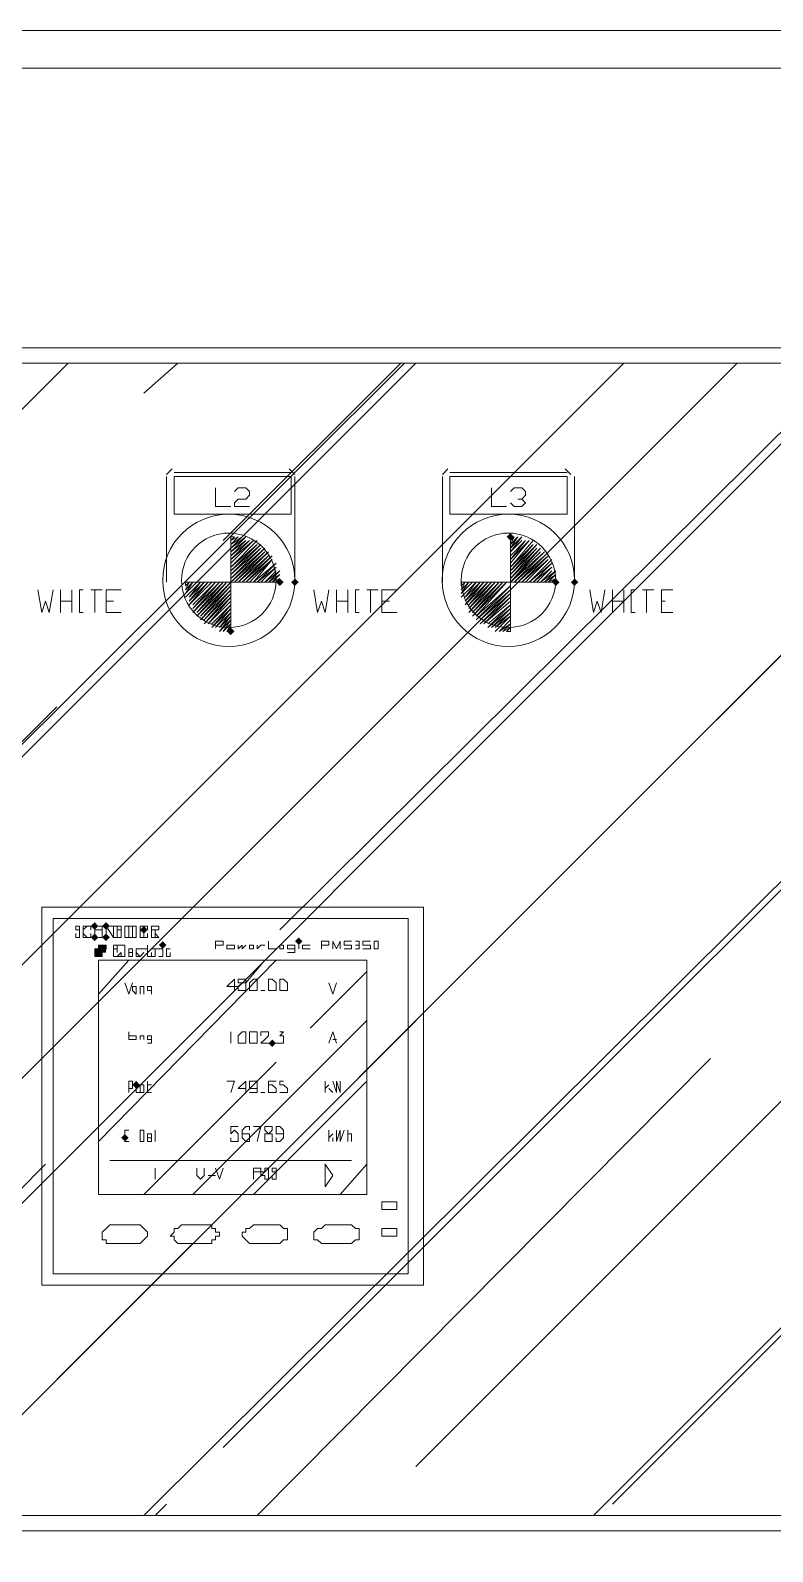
# Model space of a CAD drawing. Header units: millimetres. Extents: x 0 to 17945, y -132 to 1785.
# Drawn here: x 398.4 to 586.4, y 1014.6 to 1400 of the extents above; entities that cross this region are included whole.
import ezdxf

# ---------------------------------------------------------------- set-up
doc = ezdxf.new("R2010")
doc.units = ezdxf.units.MM

# ---------------------------------------------------------------- blocks, each defined once
blk = doc.blocks.new('TCR_SOLAR_AC_DB_FRONT')
at = {"transparency": 33554559}
for points in [[(520.93, 1271.68), (519.97, 1270.73), (519.01, 1271.68), (519.97, 1272.64)], [(520.93, 1271.68), (519.97, 1270.73), (519.01, 1271.68), (519.97, 1272.64)], [(520.93, 1271.68), (519.97, 1270.73), (519.01, 1271.68), (519.97, 1272.64)], [(462.52, 1260.19), (461.56, 1259.23), (460.6, 1260.19), (461.56, 1261.15)], [(462.52, 1260.19), (461.56, 1259.23), (460.6, 1260.19), (461.56, 1261.15)], [(466.35, 1260.19), (465.39, 1259.23), (464.43, 1260.19), (465.39, 1261.15)], [(466.35, 1260.19), (465.39, 1259.23), (464.43, 1260.19), (465.39, 1261.15)], [(532.42, 1260.19), (531.46, 1259.23), (530.51, 1260.19), (531.46, 1261.15)], [(532.42, 1260.19), (531.46, 1259.23), (530.51, 1260.19), (531.46, 1261.15)], [(537.21, 1260.19), (536.25, 1259.23), (535.29, 1260.19), (536.25, 1261.15)], [(537.21, 1260.19), (536.25, 1259.23), (535.29, 1260.19), (536.25, 1261.15)], [(450.07, 1247.74), (449.11, 1246.79), (448.15, 1247.74), (449.11, 1248.7)], [(450.07, 1247.74), (449.11, 1246.79), (448.15, 1247.74), (449.11, 1248.7)], [(450.07, 1247.74), (449.11, 1246.79), (448.15, 1247.74), (449.11, 1248.7)], [(415.59, 1173.05), (414.64, 1172.09), (413.68, 1173.05), (414.64, 1174.01)], [(418.47, 1173.05), (417.51, 1172.09), (416.55, 1173.05), (417.51, 1174.01)], [(428.04, 1172.09), (427.09, 1171.14), (426.13, 1172.09), (427.09, 1173.05)], [(415.59, 1170.18), (414.64, 1169.22), (413.68, 1170.18), (414.64, 1171.14)], [(418.47, 1170.18), (417.51, 1169.22), (416.55, 1170.18), (417.51, 1171.14)], [(432.83, 1168.26), (431.87, 1167.31), (430.92, 1168.26), (431.87, 1169.22)], [(467.3, 1169.22), (466.35, 1168.26), (465.39, 1169.22), (466.35, 1170.18)], [(460.6, 1143.37), (459.64, 1142.41), (458.69, 1143.37), (459.64, 1144.32)], [(426.13, 1132.83), (425.17, 1131.87), (424.21, 1132.83), (425.17, 1133.79)], [(423.26, 1119.43), (422.3, 1118.47), (421.34, 1119.43), (422.3, 1120.38)]]:
    blk.add_hatch(color=7, dxfattribs=at).paths.add_polyline_path(points, flags=16)
h = blk.add_hatch(color=7, dxfattribs=at)
h.paths.add_polyline_path([(415.59, 1167.31), (417.51, 1167.31), (414.64, 1167.31)])
h.paths.add_polyline_path([(415.59, 1168.26), (417.51, 1167.31), (415.59, 1167.31)])
h.paths.add_polyline_path([(417.51, 1168.26), (415.59, 1168.26), (417.51, 1167.31)])
h.paths.add_polyline_path([(417.51, 1167.31), (415.59, 1167.31)], flags=16)
h = blk.add_hatch(color=7, dxfattribs=at)
h.paths.add_polyline_path([(414.64, 1167.31), (417.51, 1166.35), (414.64, 1166.35)])
h.paths.add_polyline_path([(417.51, 1167.31), (414.64, 1167.31), (417.51, 1166.35)])
h = blk.add_hatch(color=7, dxfattribs=at)
h.paths.add_polyline_path([(414.64, 1166.35), (416.55, 1165.39), (414.64, 1165.39)])
h.paths.add_polyline_path([(416.55, 1166.35), (414.64, 1166.35), (416.55, 1165.39)])
h.paths.add_polyline_path([(414.64, 1165.39), (416.55, 1165.39)], flags=16)
h.paths.add_polyline_path([(416.55, 1165.39), (414.64, 1165.39)], flags=16)
at = {"color": 1, "lineweight": 9}
blk.add_lwpolyline([(899.18, 0), (899.18, 1400), (0, 1400), (0, 0)], dxfattribs=at)
at = {"lineweight": 9}
for points in [[(9.58, 1390.42), (889.6, 1390.42), (889.6, 10.53), (9.58, 10.53)], [(434.75, 1287), (464.43, 1287), (464.43, 1277.43), (434.75, 1277.43)], [(504.65, 1287), (534.34, 1287), (534.34, 1277.43), (504.65, 1277.43)], [(414.64, 1173.05), (414.64, 1170.18)], [(416.55, 1173.05), (416.55, 1170.18)], [(420.38, 1173.05), (420.38, 1170.18)], [(423.26, 1170.18), (423.26, 1173.05), (422.3, 1173.05), (422.3, 1170.18)], [(424.21, 1173.05), (424.21, 1170.18)], [(430.92, 1170.18), (429.96, 1170.18), (429.96, 1171.14), (429.96, 1172.09), (429.96, 1171.14)], [(414.64, 1165.39), (415.59, 1165.39), (416.55, 1165.39), (416.55, 1166.35), (417.51, 1167.31), (417.51, 1168.26), (416.55, 1168.26), (415.59, 1168.26), (415.59, 1167.31), (414.64, 1167.31), (414.64, 1166.35)], [(450.07, 1167.31), (449.11, 1167.31), (448.15, 1167.31), (448.15, 1168.26), (449.11, 1168.26), (450.07, 1168.26)], [(462.52, 1167.31), (461.56, 1167.31), (461.56, 1168.26), (462.52, 1168.26)], [(485.5, 1167.31), (485.5, 1169.22), (486.46, 1169.22), (486.46, 1167.31)], [(415.59, 1164.43), (483.58, 1164.43), (483.58, 1105.06), (415.59, 1105.06)], [(451.98, 1159.64), (451.03, 1159.64), (451.03, 1158.69), (451.98, 1158.69), (452.94, 1158.69), (452.94, 1157.73), (452.94, 1156.77), (451.98, 1156.77), (451.03, 1156.77), (451.03, 1157.73), (451.98, 1158.69), (452.94, 1158.69), (452.94, 1159.64)], [(454.86, 1159.64), (453.9, 1158.69), (453.9, 1157.73), (453.9, 1156.77), (454.86, 1156.77), (455.81, 1156.77), (455.81, 1157.73), (455.81, 1158.69), (455.81, 1159.64)], [(456.77, 1156.77), (457.73, 1156.77)], [(459.64, 1159.64), (458.69, 1159.64), (458.69, 1158.69), (458.69, 1157.73), (458.69, 1156.77), (459.64, 1156.77), (460.6, 1156.77), (460.6, 1157.73), (460.6, 1158.69)], [(461.56, 1159.64), (461.56, 1158.69), (461.56, 1157.73), (461.56, 1156.77), (462.52, 1156.77), (463.47, 1156.77), (463.47, 1157.73), (463.47, 1158.69), (462.52, 1159.64)], [(425.17, 1144.32), (425.17, 1145.28), (424.21, 1145.28), (423.26, 1145.28), (423.26, 1144.32), (424.21, 1144.32)], [(451.98, 1146.24), (451.03, 1145.28), (451.03, 1144.32), (451.03, 1143.37), (451.98, 1143.37), (452.94, 1143.37), (452.94, 1144.32), (452.94, 1145.28), (452.94, 1146.24)], [(454.86, 1146.24), (453.9, 1146.24), (453.9, 1145.28), (453.9, 1144.32), (453.9, 1143.37), (454.86, 1143.37), (455.81, 1143.37), (455.81, 1144.32), (455.81, 1145.28), (455.81, 1146.24)], [(427.09, 1132.83), (426.13, 1132.83), (426.13, 1131.87), (426.13, 1130.92), (427.09, 1130.92), (427.09, 1131.87)], [(456.77, 1130.92), (457.73, 1130.92)], [(458.69, 1122.3), (457.73, 1122.3), (457.73, 1121.34), (458.69, 1120.38), (459.64, 1120.38), (459.64, 1119.43), (459.64, 1118.47), (458.69, 1118.47), (457.73, 1118.47), (457.73, 1119.43), (457.73, 1120.38), (458.69, 1120.38), (459.64, 1121.34), (459.64, 1122.3)], [(426.13, 1118.47), (426.13, 1121.34), (427.09, 1121.34), (427.09, 1120.38), (427.09, 1119.43), (427.09, 1118.47)], [(457.73, 1111.76), (457.73, 1110.81), (456.77, 1110.81), (456.77, 1109.85), (457.73, 1109.85), (457.73, 1108.89), (458.69, 1108.89), (458.69, 1109.85), (458.69, 1110.81), (458.69, 1111.76)], [(473.05, 1106.98), (473.05, 1112.72), (474.97, 1109.85)], [(487.41, 1103.15), (491.24, 1103.15), (491.24, 1101.23), (487.41, 1101.23)], [(416.55, 1094.53), (416.55, 1093.57), (417.51, 1093.57), (417.51, 1092.61), (418.47, 1092.61), (419.43, 1092.61), (420.38, 1092.61), (421.34, 1092.61), (423.26, 1092.61), (424.21, 1092.61), (425.17, 1092.61), (426.13, 1092.61), (427.09, 1093.57), (428.04, 1094.53), (428.04, 1095.49), (427.09, 1096.44), (426.13, 1097.4), (425.17, 1097.4), (424.21, 1097.4), (423.26, 1097.4), (421.34, 1097.4), (420.38, 1097.4), (419.43, 1097.4), (418.47, 1097.4), (417.51, 1096.44), (416.55, 1095.49)], [(433.79, 1094.53), (434.75, 1094.53), (434.75, 1093.57), (435.7, 1092.61), (436.66, 1092.61), (437.62, 1092.61), (438.58, 1092.61), (439.53, 1092.61), (440.49, 1092.61), (442.41, 1092.61), (443.37, 1092.61), (444.32, 1092.61), (444.32, 1093.57), (445.28, 1093.57), (445.28, 1094.53), (446.24, 1094.53), (446.24, 1095.49), (445.28, 1095.49), (445.28, 1096.44), (444.32, 1096.44), (444.32, 1097.4), (443.37, 1097.4), (442.41, 1097.4), (440.49, 1097.4), (439.53, 1097.4), (438.58, 1097.4), (437.62, 1097.4), (436.66, 1097.4), (435.7, 1096.44), (434.75, 1096.44), (434.75, 1095.49)], [(451.98, 1094.53), (452.94, 1093.57), (453.9, 1092.61), (454.86, 1092.61), (455.81, 1092.61), (456.77, 1092.61), (457.73, 1092.61), (458.69, 1092.61), (459.64, 1092.61), (460.6, 1092.61), (461.56, 1092.61), (462.52, 1093.57), (463.47, 1093.57), (463.47, 1094.53), (463.47, 1095.49), (463.47, 1096.44), (462.52, 1096.44), (461.56, 1097.4), (460.6, 1097.4), (459.64, 1097.4), (458.69, 1097.4), (457.73, 1097.4), (456.77, 1097.4), (455.81, 1097.4), (454.86, 1097.4), (453.9, 1096.44), (452.94, 1096.44), (452.94, 1095.49), (451.98, 1095.49)], [(470.18, 1094.53), (470.18, 1093.57), (471.14, 1093.57), (472.09, 1092.61), (473.05, 1092.61), (474.01, 1092.61), (474.97, 1092.61), (475.92, 1092.61), (476.88, 1092.61), (477.84, 1092.61), (478.8, 1092.61), (479.75, 1092.61), (480.71, 1093.57), (481.67, 1093.57), (481.67, 1094.53), (481.67, 1095.49), (481.67, 1096.44), (480.71, 1096.44), (479.75, 1097.4), (478.8, 1097.4), (477.84, 1097.4), (476.88, 1097.4), (475.92, 1097.4), (474.97, 1097.4), (474.01, 1097.4), (473.05, 1097.4), (472.09, 1096.44), (471.14, 1096.44), (470.18, 1095.49)], [(487.41, 1096.44), (491.24, 1096.44), (491.24, 1094.53), (487.41, 1094.53)]]:
    blk.add_lwpolyline(points, close=True, dxfattribs=at)
for points in [[(209.71, 1319.56), (690.42, 1319.56)], [(203.97, 1111.76), (407.93, 1315.73)], [(203.97, 1027.5), (493.16, 1315.73)], [(209.71, 1315.73), (690.42, 1315.73)], [(248.97, 1068.67), (496.03, 1315.73)], [(256.63, 1023.67), (548.7, 1315.73)], [(285.36, 1023.67), (577.43, 1315.73)], [(427.09, 1308.07), (435.7, 1315.73)], [(447.2, 1270.73), (492.2, 1315.73)], [(461.56, 1172.09), (606.16, 1315.73)], [(481.67, 1134.75), (662.65, 1315.73)], [(347.61, 1054.31), (602.33, 1309.03)], [(434.27, 1288.92), (432.83, 1287.48)], [(464.43, 1287.96), (434.75, 1287.96)], [(447.2, 1040.9), (696.17, 1289.88)], [(465.39, 1287.48), (463.95, 1288.92)], [(504.17, 1288.92), (502.74, 1287.48)], [(534.34, 1287.96), (504.65, 1287.96)], [(535.29, 1287.48), (533.86, 1288.92)], [(432.83, 1287), (432.83, 1260.19)], [(445.28, 1284.13), (445.28, 1279.34), (449.11, 1279.34)], [(450.07, 1283.17), (451.03, 1284.13), (452.94, 1284.13), (453.9, 1283.17), (453.9, 1282.22), (452.94, 1281.26), (451.03, 1281.26), (450.07, 1280.3), (450.07, 1279.34), (453.9, 1279.34)], [(465.39, 1260.19), (465.39, 1287)], [(502.74, 1287), (502.74, 1260.19)], [(515.18, 1284.13), (515.18, 1279.34), (519.01, 1279.34)], [(519.97, 1283.17), (520.93, 1284.13), (522.85, 1284.13), (523.8, 1283.17), (523.8, 1282.22), (522.85, 1281.26), (521.89, 1281.26)], [(536.25, 1260.19), (536.25, 1287)], [(522.85, 1281.26), (523.8, 1280.3), (522.85, 1279.34), (520.93, 1279.34), (519.97, 1280.3)], [(370.59, 1023.67), (621.48, 1274.56)], [(449.11, 1261.15), (457.73, 1268.81), (449.11, 1260.19), (440.49, 1251.57), (449.11, 1260.19), (457.73, 1268.81), (449.11, 1260.19), (440.49, 1251.57), (449.11, 1260.19), (457.73, 1268.81)], [(449.11, 1271.68), (450.07, 1271.68)], [(449.11, 1271.68), (450.07, 1271.68)], [(449.11, 1271.68), (450.07, 1271.68)], [(449.11, 1270.73), (450.07, 1271.68)], [(449.11, 1270.73), (450.07, 1271.68)], [(449.11, 1270.73), (450.07, 1271.68)], [(449.11, 1270.73), (451.03, 1271.68)], [(449.11, 1270.73), (451.03, 1271.68)], [(449.11, 1270.73), (451.03, 1271.68)], [(449.11, 1269.77), (451.03, 1271.68)], [(449.11, 1269.77), (451.03, 1271.68)], [(449.11, 1269.77), (451.03, 1271.68)], [(449.11, 1269.77), (451.98, 1271.68)], [(449.11, 1269.77), (451.98, 1271.68)], [(449.11, 1268.81), (451.98, 1271.68)], [(449.11, 1268.81), (451.98, 1271.68)], [(449.11, 1268.81), (451.98, 1271.68)], [(449.11, 1268.81), (451.98, 1271.68)], [(449.11, 1268.81), (451.98, 1271.68)], [(449.11, 1268.81), (452.94, 1271.68)], [(449.11, 1267.85), (452.94, 1271.68)], [(449.11, 1267.85), (452.94, 1271.68)], [(449.11, 1267.85), (452.94, 1271.68)], [(449.11, 1267.85), (452.94, 1271.68)], [(449.11, 1247.74), (449.11, 1271.68)], [(449.11, 1267.85), (452.94, 1270.73)], [(449.11, 1266.89), (452.94, 1270.73)], [(449.11, 1266.89), (453.9, 1270.73)], [(449.11, 1266.89), (453.9, 1270.73)], [(449.11, 1266.89), (453.9, 1270.73)], [(449.11, 1266.89), (453.9, 1270.73)], [(449.11, 1265.94), (453.9, 1270.73)], [(449.11, 1265.94), (453.9, 1270.73)], [(449.11, 1265.94), (453.9, 1270.73)], [(449.11, 1265.94), (454.86, 1270.73)], [(449.11, 1265.94), (454.86, 1270.73)], [(449.11, 1265.94), (454.86, 1270.73)], [(449.11, 1264.98), (454.86, 1270.73)], [(449.11, 1264.98), (454.86, 1270.73)], [(449.11, 1264.98), (454.86, 1270.73)], [(449.11, 1264.98), (454.86, 1270.73)], [(449.11, 1264.98), (454.86, 1270.73)], [(449.11, 1264.02), (455.81, 1270.73)], [(449.11, 1264.02), (455.81, 1269.77)], [(449.11, 1264.02), (455.81, 1269.77)], [(449.11, 1264.02), (455.81, 1269.77)], [(449.11, 1264.02), (455.81, 1269.77)], [(449.11, 1264.02), (455.81, 1269.77)], [(449.11, 1263.06), (455.81, 1269.77)], [(449.11, 1263.06), (455.81, 1269.77)], [(449.11, 1263.06), (455.81, 1269.77)], [(449.11, 1263.06), (456.77, 1269.77)], [(449.11, 1263.06), (456.77, 1269.77)], [(449.11, 1262.11), (456.77, 1269.77)], [(449.11, 1262.11), (456.77, 1269.77)], [(449.11, 1262.11), (456.77, 1269.77)], [(449.11, 1262.11), (456.77, 1269.77)], [(449.11, 1262.11), (456.77, 1268.81)], [(449.11, 1262.11), (456.77, 1268.81)], [(449.11, 1261.15), (456.77, 1268.81)], [(449.11, 1261.15), (457.73, 1268.81)], [(449.11, 1261.15), (457.73, 1268.81)], [(449.11, 1261.15), (457.73, 1268.81)], [(519.97, 1270.73), (519.97, 1271.68)], [(519.97, 1270.73), (519.97, 1271.68)], [(519.97, 1270.73), (519.97, 1271.68)], [(519.97, 1270.73), (520.93, 1271.68)], [(519.97, 1270.73), (520.93, 1271.68)], [(519.97, 1270.73), (520.93, 1271.68)], [(519.97, 1269.77), (520.93, 1271.68)], [(519.97, 1269.77), (520.93, 1271.68)], [(519.97, 1269.77), (520.93, 1271.68)], [(519.97, 1269.77), (521.89, 1271.68)], [(519.97, 1269.77), (521.89, 1271.68)], [(519.97, 1268.81), (521.89, 1271.68)], [(519.97, 1268.81), (521.89, 1271.68)], [(519.97, 1268.81), (521.89, 1271.68)], [(519.97, 1268.81), (521.89, 1271.68)], [(519.97, 1268.81), (522.85, 1271.68)], [(519.97, 1268.81), (522.85, 1271.68)], [(519.97, 1267.85), (522.85, 1271.68)], [(519.97, 1267.85), (522.85, 1271.68)], [(519.97, 1267.85), (522.85, 1271.68)], [(519.97, 1267.85), (522.85, 1271.68)], [(519.97, 1247.74), (519.97, 1271.68)], [(519.97, 1267.85), (522.85, 1270.73)], [(519.97, 1266.89), (523.8, 1270.73)], [(519.97, 1266.89), (523.8, 1270.73)], [(519.97, 1266.89), (523.8, 1270.73)], [(519.97, 1266.89), (523.8, 1270.73)], [(519.97, 1266.89), (523.8, 1270.73)], [(519.97, 1265.94), (523.8, 1270.73)], [(519.97, 1265.94), (523.8, 1270.73)], [(519.97, 1265.94), (523.8, 1270.73)], [(519.97, 1265.94), (524.76, 1270.73)], [(519.97, 1265.94), (524.76, 1270.73)], [(519.97, 1265.94), (524.76, 1270.73)], [(519.97, 1264.98), (524.76, 1270.73)], [(519.97, 1264.98), (524.76, 1270.73)], [(519.97, 1264.98), (524.76, 1270.73)], [(519.97, 1264.98), (524.76, 1270.73)], [(519.97, 1264.98), (524.76, 1270.73)], [(519.97, 1264.02), (525.72, 1270.73)], [(519.97, 1264.02), (525.72, 1269.77)], [(519.97, 1264.02), (525.72, 1269.77)], [(519.97, 1264.02), (525.72, 1269.77)], [(519.97, 1264.02), (525.72, 1269.77)], [(519.97, 1264.02), (525.72, 1269.77)], [(519.97, 1263.06), (525.72, 1269.77)], [(519.97, 1263.06), (525.72, 1269.77)], [(519.97, 1263.06), (526.68, 1269.77)], [(519.97, 1263.06), (526.68, 1269.77)], [(519.97, 1263.06), (526.68, 1269.77)], [(519.97, 1262.11), (526.68, 1269.77)], [(519.97, 1262.11), (526.68, 1269.77)], [(519.97, 1262.11), (526.68, 1269.77)], [(519.97, 1262.11), (526.68, 1269.77)], [(519.97, 1262.11), (526.68, 1268.81)], [(519.97, 1262.11), (526.68, 1268.81)], [(519.97, 1261.15), (526.68, 1268.81)], [(519.97, 1261.15), (527.63, 1268.81)], [(519.97, 1261.15), (527.63, 1268.81)], [(519.97, 1261.15), (527.63, 1268.81)], [(519.97, 1261.15), (527.63, 1268.81)], [(519.97, 1260.19), (527.63, 1268.81)], [(519.97, 1260.19), (527.63, 1268.81)], [(519.97, 1260.19), (527.63, 1268.81)], [(519.97, 1260.19), (527.63, 1268.81)], [(441.45, 1251.57), (449.11, 1259.23), (441.45, 1251.57), (449.11, 1260.19), (457.73, 1267.85), (450.07, 1260.19), (457.73, 1267.85)], [(450.07, 1260.19), (458.69, 1267.85)], [(450.07, 1260.19), (458.69, 1267.85)], [(450.07, 1260.19), (458.69, 1267.85)], [(450.07, 1260.19), (458.69, 1267.85)], [(451.03, 1260.19), (458.69, 1267.85)], [(451.03, 1260.19), (458.69, 1267.85)], [(451.03, 1260.19), (458.69, 1267.85)], [(451.03, 1260.19), (458.69, 1267.85)], [(451.03, 1260.19), (458.69, 1266.89)], [(451.98, 1260.19), (458.69, 1266.89)], [(451.98, 1260.19), (458.69, 1266.89)], [(451.98, 1260.19), (458.69, 1266.89)], [(451.98, 1260.19), (459.64, 1266.89)], [(451.98, 1260.19), (459.64, 1266.89)], [(452.94, 1260.19), (459.64, 1266.89)], [(452.94, 1260.19), (459.64, 1266.89)], [(452.94, 1260.19), (459.64, 1266.89)], [(452.94, 1260.19), (459.64, 1265.94)], [(452.94, 1260.19), (459.64, 1265.94)], [(452.94, 1260.19), (459.64, 1265.94)], [(453.9, 1260.19), (459.64, 1265.94)], [(453.9, 1260.19), (459.64, 1265.94)], [(453.9, 1260.19), (459.64, 1265.94)], [(453.9, 1260.19), (459.64, 1265.94)], [(453.9, 1260.19), (459.64, 1265.94)], [(454.86, 1260.19), (459.64, 1265.94)], [(454.86, 1260.19), (460.6, 1264.98)], [(454.86, 1260.19), (460.6, 1264.98)], [(454.86, 1260.19), (460.6, 1264.98)], [(454.86, 1260.19), (460.6, 1264.98)], [(454.86, 1260.19), (460.6, 1264.98)], [(455.81, 1260.19), (460.6, 1264.98)], [(455.81, 1260.19), (460.6, 1264.98)], [(455.81, 1260.19), (460.6, 1264.98)], [(519.97, 1260.19), (527.63, 1267.85)], [(519.97, 1260.19), (527.63, 1267.85)], [(519.97, 1260.19), (528.59, 1267.85)], [(519.97, 1260.19), (528.59, 1267.85)], [(519.97, 1260.19), (528.59, 1267.85)], [(519.97, 1260.19), (528.59, 1267.85)], [(520.93, 1260.19), (528.59, 1267.85)], [(520.93, 1260.19), (528.59, 1267.85)], [(520.93, 1260.19), (528.59, 1267.85)], [(520.93, 1260.19), (528.59, 1267.85)], [(520.93, 1260.19), (528.59, 1267.85)], [(520.93, 1260.19), (528.59, 1266.89)], [(521.89, 1260.19), (528.59, 1266.89)], [(521.89, 1260.19), (528.59, 1266.89)], [(521.89, 1260.19), (529.55, 1266.89)], [(521.89, 1260.19), (529.55, 1266.89)], [(521.89, 1260.19), (529.55, 1266.89)], [(522.85, 1260.19), (529.55, 1266.89)], [(522.85, 1260.19), (529.55, 1266.89)], [(522.85, 1260.19), (529.55, 1266.89)], [(522.85, 1260.19), (529.55, 1265.94)], [(522.85, 1260.19), (529.55, 1265.94)], [(523.8, 1260.19), (529.55, 1265.94)], [(523.8, 1260.19), (529.55, 1265.94)], [(523.8, 1260.19), (529.55, 1265.94)], [(523.8, 1260.19), (529.55, 1265.94)], [(523.8, 1260.19), (529.55, 1265.94)], [(523.8, 1260.19), (529.55, 1265.94)], [(524.76, 1260.19), (530.51, 1265.94)], [(524.76, 1260.19), (530.51, 1264.98)], [(524.76, 1260.19), (530.51, 1264.98)], [(524.76, 1260.19), (530.51, 1264.98)], [(524.76, 1260.19), (530.51, 1264.98)], [(525.72, 1260.19), (530.51, 1264.98)], [(525.72, 1260.19), (530.51, 1264.98)], [(525.72, 1260.19), (530.51, 1264.98)], [(525.72, 1260.19), (530.51, 1264.98)], [(455.81, 1260.19), (460.6, 1264.02)], [(455.81, 1260.19), (460.6, 1264.02)], [(456.77, 1260.19), (460.6, 1264.02)], [(456.77, 1260.19), (460.6, 1264.02)], [(456.77, 1260.19), (460.6, 1264.02)], [(456.77, 1260.19), (460.6, 1264.02)], [(456.77, 1260.19), (460.6, 1264.02)], [(457.73, 1260.19), (460.6, 1263.06)], [(457.73, 1260.19), (460.6, 1263.06)], [(457.73, 1260.19), (460.6, 1263.06)], [(457.73, 1260.19), (460.6, 1263.06)], [(457.73, 1260.19), (461.56, 1263.06)], [(457.73, 1260.19), (461.56, 1263.06)], [(458.69, 1260.19), (461.56, 1263.06)], [(458.69, 1260.19), (461.56, 1262.11)], [(458.69, 1260.19), (461.56, 1262.11)], [(458.69, 1260.19), (461.56, 1262.11)], [(458.69, 1260.19), (461.56, 1262.11)], [(459.64, 1260.19), (461.56, 1262.11)], [(459.64, 1260.19), (461.56, 1262.11)], [(459.64, 1260.19), (461.56, 1262.11)], [(459.64, 1260.19), (461.56, 1261.15)], [(459.64, 1260.19), (461.56, 1261.15)], [(459.64, 1260.19), (461.56, 1261.15)], [(460.6, 1260.19), (461.56, 1261.15)], [(460.6, 1260.19), (461.56, 1261.15)], [(460.6, 1260.19), (461.56, 1261.15)], [(525.72, 1260.19), (530.51, 1264.02)], [(525.72, 1260.19), (530.51, 1264.02)], [(526.68, 1260.19), (530.51, 1264.02)], [(526.68, 1260.19), (530.51, 1264.02)], [(526.68, 1260.19), (530.51, 1264.02)], [(526.68, 1260.19), (530.51, 1264.02)], [(526.68, 1260.19), (530.51, 1264.02)], [(527.63, 1260.19), (530.51, 1263.06)], [(527.63, 1260.19), (530.51, 1263.06)], [(527.63, 1260.19), (531.46, 1263.06)], [(527.63, 1260.19), (531.46, 1263.06)], [(527.63, 1260.19), (531.46, 1263.06)], [(527.63, 1260.19), (531.46, 1263.06)], [(528.59, 1260.19), (531.46, 1263.06)], [(528.59, 1260.19), (531.46, 1262.11)], [(528.59, 1260.19), (531.46, 1262.11)], [(528.59, 1260.19), (531.46, 1262.11)], [(528.59, 1260.19), (531.46, 1262.11)], [(529.55, 1260.19), (531.46, 1262.11)], [(529.55, 1260.19), (531.46, 1262.11)], [(529.55, 1260.19), (531.46, 1262.11)], [(529.55, 1260.19), (531.46, 1261.15)], [(529.55, 1260.19), (531.46, 1261.15)], [(530.51, 1260.19), (531.46, 1261.15)], [(530.51, 1260.19), (531.46, 1261.15)], [(530.51, 1260.19), (531.46, 1261.15)], [(530.51, 1260.19), (531.46, 1261.15)], [(400.27, 1258.28), (401.23, 1252.53), (402.19, 1255.4), (403.15, 1252.53), (404.1, 1258.28)], [(406.02, 1252.53), (406.02, 1258.28)], [(408.89, 1258.28), (408.89, 1252.53)], [(411.76, 1258.28), (410.81, 1258.28), (410.81, 1252.53), (411.76, 1252.53)], [(413.68, 1258.28), (416.55, 1258.28)], [(414.64, 1258.28), (414.64, 1252.53)], [(417.51, 1252.53), (417.51, 1258.28), (421.34, 1258.28)], [(437.62, 1259.23), (437.62, 1260.19)], [(437.62, 1259.23), (437.62, 1260.19)], [(437.62, 1259.23), (437.62, 1260.19)], [(437.62, 1259.23), (438.58, 1260.19)], [(437.62, 1259.23), (438.58, 1260.19)], [(437.62, 1259.23), (438.58, 1260.19)], [(437.62, 1258.28), (438.58, 1260.19)], [(437.62, 1258.28), (438.58, 1260.19)], [(437.62, 1258.28), (439.53, 1260.19)], [(437.62, 1258.28), (439.53, 1260.19)], [(437.62, 1258.28), (439.53, 1260.19)], [(437.62, 1258.28), (439.53, 1260.19)], [(437.62, 1257.32), (439.53, 1260.19)], [(437.62, 1257.32), (439.53, 1260.19)], [(437.62, 1257.32), (440.49, 1260.19)], [(437.62, 1257.32), (440.49, 1260.19)], [(437.62, 1257.32), (440.49, 1260.19)], [(437.62, 1257.32), (440.49, 1260.19)], [(437.62, 1257.32), (440.49, 1260.19)], [(437.62, 1256.36), (441.45, 1260.19)], [(437.62, 1256.36), (441.45, 1260.19)], [(437.62, 1256.36), (441.45, 1260.19)], [(437.62, 1256.36), (441.45, 1260.19)], [(461.56, 1260.19), (437.62, 1260.19)], [(438.58, 1256.36), (441.45, 1260.19)], [(438.58, 1256.36), (441.45, 1260.19)], [(438.58, 1256.36), (442.41, 1260.19)], [(438.58, 1255.4), (442.41, 1260.19)], [(438.58, 1255.4), (442.41, 1260.19)], [(438.58, 1255.4), (442.41, 1260.19)], [(438.58, 1255.4), (442.41, 1260.19)], [(438.58, 1255.4), (443.37, 1260.19)], [(438.58, 1255.4), (443.37, 1260.19)], [(438.58, 1255.4), (443.37, 1260.19)], [(438.58, 1254.45), (443.37, 1260.19)], [(438.58, 1254.45), (443.37, 1260.19)], [(438.58, 1254.45), (443.37, 1260.19)], [(438.58, 1254.45), (444.32, 1260.19)], [(438.58, 1254.45), (444.32, 1260.19)], [(438.58, 1254.45), (444.32, 1260.19)], [(438.58, 1254.45), (444.32, 1260.19)], [(438.58, 1254.45), (444.32, 1260.19)], [(439.53, 1254.45), (445.28, 1260.19)], [(439.53, 1253.49), (445.28, 1260.19)], [(439.53, 1253.49), (445.28, 1260.19)], [(439.53, 1253.49), (445.28, 1260.19)], [(439.53, 1253.49), (445.28, 1260.19)], [(439.53, 1253.49), (446.24, 1260.19)], [(439.53, 1253.49), (446.24, 1260.19)], [(439.53, 1253.49), (446.24, 1260.19)], [(439.53, 1253.49), (446.24, 1260.19)], [(439.53, 1252.53), (446.24, 1260.19)], [(439.53, 1252.53), (446.24, 1260.19)], [(439.53, 1252.53), (447.2, 1260.19)], [(439.53, 1252.53), (447.2, 1260.19)], [(439.53, 1252.53), (447.2, 1260.19)], [(440.49, 1252.53), (447.2, 1260.19)], [(440.49, 1252.53), (447.2, 1260.19)], [(440.49, 1252.53), (448.15, 1260.19)], [(440.49, 1252.53), (448.15, 1260.19)], [(440.49, 1252.53), (448.15, 1260.19)], [(440.49, 1251.57), (448.15, 1260.19)], [(440.49, 1251.57), (448.15, 1260.19)], [(440.49, 1251.57), (448.15, 1260.19)], [(441.45, 1250.62), (449.11, 1259.23)], [(441.45, 1250.62), (449.11, 1259.23)], [(441.45, 1250.62), (449.11, 1259.23)], [(441.45, 1250.62), (449.11, 1259.23)], [(441.45, 1250.62), (449.11, 1258.28)], [(441.45, 1250.62), (449.11, 1258.28)], [(441.45, 1250.62), (449.11, 1258.28)], [(442.41, 1250.62), (449.11, 1258.28)], [(442.41, 1250.62), (449.11, 1258.28)], [(442.41, 1250.62), (449.11, 1257.32)], [(442.41, 1250.62), (449.11, 1257.32)], [(442.41, 1250.62), (449.11, 1257.32)], [(442.41, 1249.66), (449.11, 1257.32)], [(442.41, 1249.66), (449.11, 1257.32)], [(442.41, 1249.66), (449.11, 1257.32)], [(460.6, 1260.19), (461.56, 1260.19)], [(460.6, 1260.19), (461.56, 1260.19)], [(470.18, 1258.28), (471.14, 1252.53), (472.09, 1255.4), (473.05, 1252.53), (474.01, 1258.28)], [(475.92, 1252.53), (475.92, 1258.28)], [(478.8, 1258.28), (478.8, 1252.53)], [(481.67, 1258.28), (480.71, 1258.28), (480.71, 1252.53), (481.67, 1252.53)], [(483.58, 1258.28), (486.46, 1258.28)], [(484.54, 1258.28), (484.54, 1252.53)], [(487.41, 1252.53), (487.41, 1258.28), (491.24, 1258.28)], [(507.52, 1259.23), (507.52, 1260.19)], [(507.52, 1259.23), (507.52, 1260.19)], [(507.52, 1259.23), (507.52, 1260.19)], [(507.52, 1259.23), (508.48, 1260.19)], [(507.52, 1259.23), (508.48, 1260.19)], [(507.52, 1259.23), (508.48, 1260.19)], [(507.52, 1258.28), (508.48, 1260.19)], [(507.52, 1258.28), (508.48, 1260.19)], [(507.52, 1258.28), (509.44, 1260.19)], [(507.52, 1258.28), (509.44, 1260.19)], [(507.52, 1258.28), (509.44, 1260.19)], [(507.52, 1258.28), (509.44, 1260.19)], [(507.52, 1257.32), (509.44, 1260.19)], [(507.52, 1257.32), (509.44, 1260.19)], [(507.52, 1257.32), (510.4, 1260.19)], [(507.52, 1257.32), (510.4, 1260.19)], [(507.52, 1257.32), (510.4, 1260.19)], [(507.52, 1257.32), (510.4, 1260.19)], [(507.52, 1257.32), (510.4, 1260.19)], [(507.52, 1256.36), (511.35, 1260.19)], [(507.52, 1256.36), (511.35, 1260.19)], [(507.52, 1256.36), (511.35, 1260.19)], [(531.46, 1260.19), (507.52, 1260.19)], [(508.48, 1256.36), (511.35, 1260.19)], [(508.48, 1256.36), (511.35, 1260.19)], [(508.48, 1256.36), (512.31, 1260.19)], [(508.48, 1256.36), (512.31, 1260.19)], [(508.48, 1255.4), (512.31, 1260.19)], [(508.48, 1255.4), (512.31, 1260.19)], [(508.48, 1255.4), (512.31, 1260.19)], [(508.48, 1255.4), (512.31, 1260.19)], [(508.48, 1255.4), (513.27, 1260.19)], [(508.48, 1255.4), (513.27, 1260.19)], [(508.48, 1255.4), (513.27, 1260.19)], [(508.48, 1254.45), (513.27, 1260.19)], [(508.48, 1254.45), (513.27, 1260.19)], [(508.48, 1254.45), (514.23, 1260.19)], [(508.48, 1254.45), (514.23, 1260.19)], [(508.48, 1254.45), (514.23, 1260.19)], [(508.48, 1254.45), (514.23, 1260.19)], [(508.48, 1254.45), (514.23, 1260.19)], [(509.44, 1254.45), (514.23, 1260.19)], [(509.44, 1254.45), (515.18, 1260.19)], [(509.44, 1253.49), (515.18, 1260.19)], [(509.44, 1253.49), (515.18, 1260.19)], [(509.44, 1253.49), (515.18, 1260.19)], [(509.44, 1253.49), (515.18, 1260.19)], [(509.44, 1253.49), (516.14, 1260.19)], [(509.44, 1253.49), (516.14, 1260.19)], [(509.44, 1253.49), (516.14, 1260.19)], [(509.44, 1253.49), (516.14, 1260.19)], [(509.44, 1252.53), (516.14, 1260.19)], [(509.44, 1252.53), (516.14, 1260.19)], [(509.44, 1252.53), (517.1, 1260.19)], [(509.44, 1252.53), (517.1, 1260.19)], [(510.4, 1252.53), (517.1, 1260.19)], [(510.4, 1252.53), (517.1, 1260.19)], [(510.4, 1252.53), (517.1, 1260.19)], [(510.4, 1252.53), (518.06, 1260.19)], [(510.4, 1252.53), (518.06, 1260.19)], [(510.4, 1252.53), (518.06, 1260.19)], [(510.4, 1251.57), (518.06, 1260.19)], [(510.4, 1251.57), (518.06, 1260.19)], [(510.4, 1251.57), (519.01, 1260.19)], [(510.4, 1251.57), (519.01, 1260.19)], [(510.4, 1251.57), (519.01, 1260.19)], [(510.4, 1251.57), (519.01, 1260.19)], [(511.35, 1251.57), (519.01, 1260.19)], [(511.35, 1251.57), (519.01, 1260.19)], [(511.35, 1251.57), (519.97, 1259.23)], [(511.35, 1251.57), (519.97, 1259.23)], [(511.35, 1250.62), (519.97, 1259.23)], [(511.35, 1250.62), (519.97, 1259.23)], [(511.35, 1250.62), (519.97, 1259.23)], [(511.35, 1250.62), (519.97, 1259.23)], [(511.35, 1250.62), (519.97, 1258.28)], [(511.35, 1250.62), (519.97, 1258.28)], [(511.35, 1250.62), (519.97, 1258.28)], [(512.31, 1250.62), (519.97, 1258.28)], [(512.31, 1250.62), (519.97, 1258.28)], [(512.31, 1250.62), (519.97, 1257.32)], [(512.31, 1250.62), (519.97, 1257.32)], [(512.31, 1250.62), (519.97, 1257.32)], [(512.31, 1249.66), (519.97, 1257.32)], [(512.31, 1249.66), (519.97, 1257.32)], [(512.31, 1249.66), (519.97, 1257.32)], [(530.51, 1260.19), (531.46, 1260.19)], [(530.51, 1260.19), (531.46, 1260.19)], [(540.08, 1258.28), (541.04, 1252.53), (542, 1255.4), (542.95, 1252.53), (543.91, 1258.28)], [(545.83, 1252.53), (545.83, 1258.28)], [(548.7, 1258.28), (548.7, 1252.53)], [(551.57, 1258.28), (550.62, 1258.28), (550.62, 1252.53), (551.57, 1252.53)], [(553.49, 1258.28), (556.36, 1258.28)], [(554.45, 1258.28), (554.45, 1252.53)], [(558.28, 1252.53), (558.28, 1258.28), (561.15, 1258.28)], [(406.02, 1255.4), (408.89, 1255.4)], [(417.51, 1255.4), (419.43, 1255.4)], [(442.41, 1249.66), (449.11, 1256.36)], [(442.41, 1249.66), (449.11, 1256.36)], [(443.37, 1249.66), (449.11, 1256.36)], [(443.37, 1249.66), (449.11, 1256.36)], [(443.37, 1249.66), (449.11, 1256.36)], [(443.37, 1249.66), (449.11, 1255.4)], [(443.37, 1249.66), (449.11, 1255.4)], [(443.37, 1249.66), (449.11, 1255.4)], [(443.37, 1249.66), (449.11, 1255.4)], [(443.37, 1249.66), (449.11, 1255.4)], [(444.32, 1249.66), (449.11, 1254.45)], [(444.32, 1248.7), (449.11, 1254.45)], [(444.32, 1248.7), (449.11, 1254.45)], [(444.32, 1248.7), (449.11, 1254.45)], [(444.32, 1248.7), (449.11, 1254.45)], [(444.32, 1248.7), (449.11, 1254.45)], [(444.32, 1248.7), (449.11, 1253.49)], [(444.32, 1248.7), (449.11, 1253.49)], [(445.28, 1248.7), (449.11, 1253.49)], [(445.28, 1248.7), (449.11, 1253.49)], [(445.28, 1248.7), (449.11, 1253.49)], [(475.92, 1255.4), (478.8, 1255.4)], [(487.41, 1255.4), (489.33, 1255.4)], [(512.31, 1249.66), (519.97, 1256.36)], [(513.27, 1249.66), (519.97, 1256.36)], [(513.27, 1249.66), (519.97, 1256.36)], [(513.27, 1249.66), (519.97, 1256.36)], [(513.27, 1249.66), (519.97, 1256.36)], [(513.27, 1249.66), (519.97, 1255.4)], [(513.27, 1249.66), (519.97, 1255.4)], [(513.27, 1249.66), (519.97, 1255.4)], [(513.27, 1249.66), (519.97, 1255.4)], [(513.27, 1249.66), (519.97, 1255.4)], [(514.23, 1249.66), (519.97, 1254.45)], [(514.23, 1248.7), (519.97, 1254.45)], [(514.23, 1248.7), (519.97, 1254.45)], [(514.23, 1248.7), (519.97, 1254.45)], [(514.23, 1248.7), (519.97, 1254.45)], [(514.23, 1248.7), (519.97, 1254.45)], [(514.23, 1248.7), (519.97, 1253.49)], [(514.23, 1248.7), (519.97, 1253.49)], [(515.18, 1248.7), (519.97, 1253.49)], [(515.18, 1248.7), (519.97, 1253.49)], [(515.18, 1248.7), (519.97, 1253.49)], [(545.83, 1255.4), (548.7, 1255.4)], [(558.28, 1255.4), (559.23, 1255.4)], [(417.51, 1252.53), (421.34, 1252.53)], [(445.28, 1248.7), (449.11, 1252.53)], [(445.28, 1248.7), (449.11, 1252.53)], [(445.28, 1248.7), (449.11, 1252.53)], [(445.28, 1248.7), (449.11, 1252.53)], [(445.28, 1248.7), (449.11, 1252.53)], [(446.24, 1248.7), (449.11, 1252.53)], [(446.24, 1248.7), (449.11, 1251.57)], [(446.24, 1248.7), (449.11, 1251.57)], [(446.24, 1248.7), (449.11, 1251.57)], [(446.24, 1248.7), (449.11, 1251.57)], [(446.24, 1247.74), (449.11, 1251.57)], [(446.24, 1247.74), (449.11, 1250.62)], [(447.2, 1247.74), (449.11, 1250.62)], [(447.2, 1247.74), (449.11, 1250.62)], [(447.2, 1247.74), (449.11, 1250.62)], [(447.2, 1247.74), (449.11, 1250.62)], [(447.2, 1247.74), (449.11, 1250.62)], [(447.2, 1247.74), (449.11, 1249.66)], [(448.15, 1247.74), (449.11, 1249.66)], [(448.15, 1247.74), (449.11, 1249.66)], [(448.15, 1247.74), (449.11, 1249.66)], [(448.15, 1247.74), (449.11, 1249.66)], [(487.41, 1252.53), (491.24, 1252.53)], [(515.18, 1248.7), (519.97, 1252.53)], [(515.18, 1248.7), (519.97, 1252.53)], [(515.18, 1248.7), (519.97, 1252.53)], [(515.18, 1248.7), (519.97, 1252.53)], [(516.14, 1248.7), (519.97, 1252.53)], [(516.14, 1248.7), (519.97, 1252.53)], [(516.14, 1248.7), (519.97, 1251.57)], [(516.14, 1248.7), (519.97, 1251.57)], [(516.14, 1248.7), (519.97, 1251.57)], [(516.14, 1248.7), (519.97, 1251.57)], [(516.14, 1247.74), (519.97, 1251.57)], [(517.1, 1247.74), (519.97, 1250.62)], [(517.1, 1247.74), (519.97, 1250.62)], [(517.1, 1247.74), (519.97, 1250.62)], [(517.1, 1247.74), (519.97, 1250.62)], [(517.1, 1247.74), (519.97, 1250.62)], [(517.1, 1247.74), (519.97, 1250.62)], [(517.1, 1247.74), (519.97, 1249.66)], [(518.06, 1247.74), (519.97, 1249.66)], [(518.06, 1247.74), (519.97, 1249.66)], [(518.06, 1247.74), (519.97, 1249.66)], [(518.06, 1247.74), (519.97, 1249.66)], [(558.28, 1252.53), (561.15, 1252.53)], [(448.15, 1247.74), (449.11, 1248.7)], [(448.15, 1247.74), (449.11, 1248.7)], [(449.11, 1247.74), (449.11, 1248.7)], [(449.11, 1247.74), (449.11, 1248.7)], [(449.11, 1247.74), (449.11, 1248.7)], [(518.06, 1247.74), (519.97, 1248.7)], [(518.06, 1247.74), (519.97, 1248.7)], [(519.01, 1247.74), (519.97, 1248.7)], [(519.01, 1247.74), (519.97, 1248.7)], [(519.01, 1247.74), (519.97, 1248.7)], [(519.01, 1247.74), (519.97, 1247.74)], [(519.01, 1247.74), (519.97, 1247.74)], [(519.01, 1247.74), (519.97, 1247.74)], [(235.57, 1059.1), (405.06, 1228.59)], [(427.09, 1023.67), (629.14, 1224.76)], [(496.03, 1036.12), (665.53, 1205.61)], [(401.23, 1177.84), (401.23, 1082.08)], [(401.23, 1177.84), (497.95, 1177.84), (497.95, 1082.08), (401.23, 1082.08)], [(541.04, 1023.67), (696.17, 1178.8)], [(545.83, 1026.54), (696.17, 1176.88)], [(404.1, 1174.97), (494.12, 1174.97)], [(404.1, 1174.97), (404.1, 1084.95), (494.12, 1084.95), (494.12, 1174.97)], [(410.81, 1173.05), (410.81, 1172.09), (410.81, 1173.05), (409.85, 1173.05), (409.85, 1172.09), (410.81, 1172.09), (410.81, 1171.14)], [(409.85, 1172.09), (410.81, 1172.09), (410.81, 1171.14), (410.81, 1170.18), (409.85, 1170.18), (409.85, 1171.14), (409.85, 1170.18)], [(413.68, 1173.05), (413.68, 1172.09), (413.68, 1173.05), (412.72, 1173.05), (411.76, 1173.05), (411.76, 1172.09), (411.76, 1171.14), (411.76, 1170.18), (412.72, 1170.18), (413.68, 1170.18), (413.68, 1171.14)], [(412.72, 1173.05), (411.76, 1172.09), (411.76, 1171.14), (412.72, 1170.18)], [(414.64, 1172.09), (416.55, 1172.09)], [(415.59, 1173.05), (416.55, 1173.05)], [(417.51, 1170.18), (417.51, 1173.05), (419.43, 1170.18), (417.51, 1173.05)], [(418.47, 1173.05), (419.43, 1173.05)], [(419.43, 1173.05), (419.43, 1170.18)], [(419.43, 1173.05), (421.34, 1173.05), (421.34, 1172.09), (421.34, 1173.05)], [(420.38, 1172.09), (421.34, 1172.09)], [(421.34, 1172.09), (421.34, 1171.14)], [(423.26, 1173.05), (425.17, 1173.05), (425.17, 1172.09), (425.17, 1171.14), (425.17, 1170.18), (423.26, 1170.18)], [(425.17, 1173.05), (425.17, 1172.09), (425.17, 1171.14), (425.17, 1170.18)], [(426.13, 1173.05), (426.13, 1170.18)], [(426.13, 1173.05), (428.04, 1173.05), (428.04, 1172.09), (428.04, 1173.05)], [(427.09, 1173.05), (427.09, 1170.18)], [(427.09, 1172.09), (427.09, 1171.14)], [(429, 1173.05), (429, 1170.18), (429, 1173.05), (429.96, 1173.05), (430.92, 1173.05), (430.92, 1172.09), (429.96, 1172.09), (429, 1172.09)], [(429.96, 1173.05), (430.92, 1173.05), (430.92, 1172.09), (429.96, 1172.09)], [(415.59, 1170.18), (416.55, 1170.18)], [(419.43, 1170.18), (421.34, 1170.18), (421.34, 1171.14), (421.34, 1170.18)], [(419.43, 1168.26), (419.43, 1165.39), (419.43, 1168.26), (421.34, 1168.26), (420.38, 1168.26), (420.38, 1166.35)], [(422.3, 1168.26), (422.3, 1165.39), (422.3, 1168.26), (421.34, 1168.26)], [(426.13, 1170.18), (428.04, 1170.18), (428.04, 1171.14), (428.04, 1170.18)], [(428.04, 1165.39), (428.04, 1166.35), (428.04, 1168.26), (428.04, 1166.35), (428.04, 1165.39), (429, 1165.39), (429, 1166.35)], [(429, 1170.18), (429.96, 1170.18)], [(445.28, 1167.31), (445.28, 1169.22), (447.2, 1169.22), (447.2, 1168.26), (445.28, 1168.26)], [(451.03, 1168.26), (451.03, 1167.31), (451.98, 1168.26), (451.98, 1167.31), (452.94, 1168.26)], [(453.9, 1167.31), (454.86, 1167.31), (454.86, 1168.26), (453.9, 1168.26), (453.9, 1167.31), (454.86, 1167.31)], [(455.81, 1168.26), (455.81, 1167.31), (456.77, 1168.26), (457.73, 1168.26)], [(458.69, 1169.22), (458.69, 1167.31), (460.6, 1167.31)], [(463.47, 1166.35), (464.43, 1166.35), (465.39, 1166.35), (465.39, 1168.26), (464.43, 1168.26), (463.47, 1168.26), (463.47, 1167.31), (464.43, 1167.31), (465.39, 1167.31)], [(466.35, 1167.31), (466.35, 1168.26)], [(469.22, 1168.26), (467.3, 1168.26), (467.3, 1167.31), (469.22, 1167.31)], [(472.09, 1167.31), (472.09, 1169.22), (474.01, 1169.22), (474.01, 1168.26), (472.09, 1168.26)], [(474.97, 1167.31), (474.97, 1169.22), (475.92, 1167.31), (476.88, 1169.22), (476.88, 1167.31)], [(477.84, 1167.31), (478.8, 1167.31), (479.75, 1167.31), (479.75, 1168.26), (478.8, 1168.26), (477.84, 1168.26), (477.84, 1169.22), (479.75, 1169.22)], [(480.71, 1169.22), (481.67, 1169.22), (481.67, 1168.26), (480.71, 1168.26)], [(481.67, 1168.26), (481.67, 1167.31), (480.71, 1167.31)], [(482.63, 1167.31), (483.58, 1167.31), (484.54, 1167.31), (484.54, 1168.26), (482.63, 1168.26), (482.63, 1169.22), (484.54, 1169.22)], [(415.59, 1155.81), (423.26, 1164.43)], [(415.59, 1118.47), (460.6, 1164.43)], [(419.43, 1167.31), (420.38, 1167.31)], [(419.43, 1165.39), (421.34, 1165.39), (421.34, 1166.35), (420.38, 1165.39)], [(421.34, 1165.39), (422.3, 1165.39)], [(423.26, 1166.35), (424.21, 1166.35), (424.21, 1167.31), (423.26, 1167.31), (423.26, 1166.35), (423.26, 1165.39), (424.21, 1165.39), (424.21, 1166.35), (424.21, 1167.31)], [(423.26, 1167.31), (423.26, 1166.35), (423.26, 1165.39)], [(427.09, 1167.31), (426.13, 1167.31), (427.09, 1167.31), (426.13, 1167.31), (425.17, 1167.31), (425.17, 1166.35), (425.17, 1165.39), (426.13, 1165.39), (427.09, 1166.35)], [(426.13, 1167.31), (425.17, 1167.31), (425.17, 1166.35), (426.13, 1165.39)], [(427.09, 1167.31), (428.04, 1167.31)], [(429, 1167.31), (429.96, 1167.31)], [(429, 1165.39), (429.96, 1165.39)], [(430.92, 1167.31), (429.96, 1167.31), (429.96, 1165.39), (429.96, 1167.31), (429.96, 1166.35)], [(431.87, 1167.31), (431.87, 1165.39), (431.87, 1167.31), (430.92, 1167.31)], [(430.92, 1165.39), (431.87, 1165.39)], [(433.79, 1167.31), (432.83, 1167.31), (432.83, 1166.35), (432.83, 1165.39), (433.79, 1165.39), (433.79, 1166.35)], [(432.83, 1167.31), (432.83, 1166.35), (432.83, 1165.39)], [(452.94, 1158.69), (457.73, 1164.43)], [(469.22, 1147.2), (483.58, 1161.56)], [(422.3, 1158.69), (423.26, 1155.81), (424.21, 1158.69)], [(425.17, 1155.81), (425.17, 1157.73), (424.21, 1157.73), (424.21, 1156.77), (425.17, 1155.81), (425.17, 1156.77)], [(426.13, 1155.81), (426.13, 1157.73), (427.09, 1157.73), (427.09, 1155.81)], [(429, 1156.77), (429, 1155.81), (429, 1156.77), (428.04, 1156.77), (428.04, 1157.73), (429, 1157.73), (429, 1155.81)], [(450.07, 1156.77), (450.07, 1159.64), (448.15, 1157.73), (451.03, 1157.73)], [(474.01, 1158.69), (474.97, 1155.81), (475.92, 1158.69)], [(439.53, 1105.06), (483.58, 1149.11)], [(423.26, 1146.24), (423.26, 1144.32)], [(426.13, 1144.32), (426.13, 1145.28), (427.09, 1145.28), (427.09, 1144.32)], [(429, 1144.32), (428.04, 1144.32), (428.04, 1145.28), (429, 1145.28), (429, 1143.37), (428.04, 1143.37)], [(449.11, 1145.28), (449.11, 1146.24), (449.11, 1143.37)], [(456.77, 1145.28), (456.77, 1146.24), (457.73, 1146.24), (458.69, 1146.24), (458.69, 1145.28), (457.73, 1144.32), (456.77, 1143.37), (458.69, 1143.37)], [(461.56, 1146.24), (462.52, 1146.24), (461.56, 1145.28), (462.52, 1145.28), (462.52, 1144.32), (462.52, 1143.37), (461.56, 1143.37), (460.6, 1143.37)], [(474.01, 1143.37), (474.97, 1146.24), (475.92, 1143.37)], [(474.97, 1144.32), (475.92, 1144.32)], [(427.09, 1105.06), (460.6, 1138.58)], [(455.81, 1023.67), (570.72, 1139.54)], [(423.26, 1130.92), (423.26, 1133.79), (424.21, 1133.79), (424.21, 1132.83), (424.21, 1131.87), (423.26, 1131.87)], [(425.17, 1133.79), (425.17, 1131.87), (425.17, 1130.92), (426.13, 1130.92)], [(428.04, 1133.79), (428.04, 1131.87), (428.04, 1130.92), (429, 1130.92)], [(449.11, 1130.92), (450.07, 1133.79), (448.15, 1133.79)], [(452.94, 1130.92), (452.94, 1133.79), (451.03, 1131.87), (452.94, 1131.87)], [(455.81, 1132.83), (455.81, 1131.87), (454.86, 1131.87), (453.9, 1131.87), (453.9, 1132.83), (453.9, 1133.79), (454.86, 1133.79), (455.81, 1133.79), (455.81, 1132.83), (455.81, 1131.87), (455.81, 1130.92), (454.86, 1130.92), (453.9, 1130.92)], [(454.86, 1105.06), (483.58, 1133.79)], [(460.6, 1133.79), (459.64, 1133.79), (458.69, 1133.79), (458.69, 1132.83), (458.69, 1131.87), (458.69, 1130.92), (459.64, 1130.92), (460.6, 1130.92), (460.6, 1131.87), (459.64, 1132.83), (458.69, 1132.83), (458.69, 1131.87)], [(462.52, 1133.79), (461.56, 1133.79), (461.56, 1132.83), (462.52, 1132.83), (463.47, 1131.87), (463.47, 1130.92), (462.52, 1130.92), (461.56, 1130.92)], [(473.05, 1133.79), (473.05, 1130.92)], [(474.97, 1133.79), (475.92, 1130.92), (475.92, 1133.79), (476.88, 1130.92), (476.88, 1133.79)], [(428.04, 1132.83), (429, 1132.83)], [(474.01, 1132.83), (473.05, 1131.87)], [(474.01, 1131.87), (474.97, 1130.92)], [(451.03, 1122.3), (449.11, 1122.3), (449.11, 1120.38), (450.07, 1121.34), (451.03, 1120.38), (451.03, 1119.43), (451.03, 1118.47), (450.07, 1118.47), (449.11, 1118.47), (449.11, 1119.43)], [(453.9, 1121.34), (453.9, 1122.3), (452.94, 1122.3), (451.98, 1121.34), (451.98, 1120.38), (451.98, 1119.43), (452.94, 1118.47), (453.9, 1118.47), (453.9, 1119.43), (453.9, 1120.38), (452.94, 1120.38), (451.98, 1120.38), (451.98, 1119.43)], [(455.81, 1118.47), (456.77, 1122.3), (454.86, 1122.3)], [(462.52, 1121.34), (462.52, 1120.38), (461.56, 1120.38), (460.6, 1120.38), (460.6, 1121.34), (460.6, 1122.3), (461.56, 1122.3), (462.52, 1121.34), (462.52, 1120.38), (462.52, 1119.43), (461.56, 1118.47), (460.6, 1118.47), (460.6, 1119.43)], [(422.3, 1118.47), (422.3, 1121.34), (423.26, 1121.34)], [(422.3, 1118.47), (423.26, 1118.47)], [(428.04, 1119.43), (429, 1119.43), (429, 1120.38), (428.04, 1120.38), (428.04, 1119.43), (428.04, 1118.47), (429, 1118.47), (429, 1119.43)], [(429.96, 1121.34), (429.96, 1118.47)], [(474.01, 1121.34), (474.01, 1118.47)], [(474.97, 1120.38), (474.01, 1119.43)], [(474.97, 1119.43), (474.97, 1118.47)], [(475.92, 1121.34), (475.92, 1118.47), (476.88, 1121.34), (476.88, 1118.47), (477.84, 1121.34)], [(478.8, 1121.34), (478.8, 1118.47)], [(478.8, 1119.43), (478.8, 1120.38), (479.75, 1120.38), (479.75, 1119.43), (479.75, 1118.47)], [(314.09, 1023.67), (402.19, 1112.72)], [(418.47, 1113.68), (479.75, 1113.68)], [(429.96, 1111.76), (429.96, 1108.89)], [(440.49, 1111.76), (440.49, 1109.85), (441.45, 1108.89), (442.41, 1109.85), (442.41, 1111.76)], [(445.28, 1111.76), (446.24, 1108.89), (447.2, 1111.76)], [(454.86, 1108.89), (454.86, 1111.76), (455.81, 1111.76), (456.77, 1111.76), (456.77, 1110.81), (455.81, 1110.81), (454.86, 1110.81)], [(460.6, 1110.81), (460.6, 1111.76), (459.64, 1111.76), (459.64, 1110.81), (460.6, 1110.81), (460.6, 1109.85), (460.6, 1108.89), (459.64, 1108.89), (459.64, 1109.85)], [(476.88, 1105.06), (483.58, 1112.72)], [(443.37, 1109.85), (445.28, 1109.85)], [(370.59, 1023.67), (439.53, 1092.61)], [(429.96, 1023.67), (432.83, 1026.54)], [(690.42, 1023.67), (209.71, 1023.67)], [(690.42, 1019.84), (209.71, 1019.84)]]:
    blk.add_lwpolyline(points, dxfattribs=at)
for centre, radius in [((448.63, 1260.67), 16.76), ((448.63, 1260.67), 16.76), ((519.49, 1260.67), 16.76), ((519.49, 1260.67), 16.76), ((448.63, 1260.67), 11.97), ((519.49, 1260.67), 11.97)]:
    blk.add_circle(centre, radius, dxfattribs=at)

msp = doc.modelspace()

# ---------------------------------------------------------------- block references
msp.add_blockref('TCR_SOLAR_AC_DB_FRONT', (0, 0))

doc.saveas('drawing.dxf')
